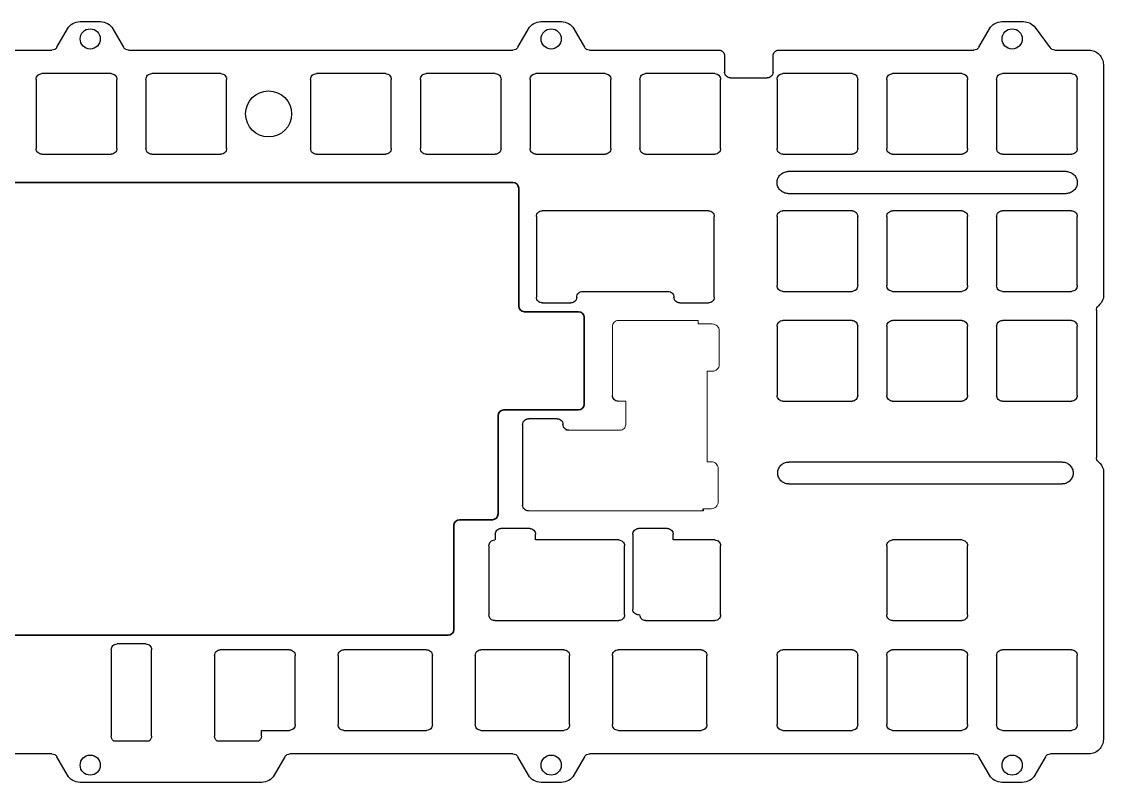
# Model space of a CAD drawing. Header units: millimetres. Extents: x 0 to 643, y 0 to 132.
# Drawn here: x 163.9 to 351.7, y 0 to 132.1 of the extents above; entities that cross this region are included whole.
import ezdxf

# ---------------------------------------------------------------- set-up
doc = ezdxf.new("R2010")
doc.units = ezdxf.units.MM
doc.layers.get('0').update_dxf_attribs({"lineweight": 35})
doc.layers.add('细实线层', color=7, linetype='Continuous', lineweight=18)

msp = doc.modelspace()

# ---------------------------------------------------------------- linework, layer by layer
at = {"color": 7, "linetype": 'Continuous', "lineweight": 25}
for p, q in [((174.06, 132.06), (177.6, 132.06)), ((254.06, 132.06), (257.6, 132.06)), ((334.06, 132.06), (337.82, 132.06)), ((170.05, 127.61), (171.9, 130.81)), ((179.76, 130.81), (181.61, 127.61)), ((250.05, 127.61), (251.9, 130.81)), ((259.76, 130.81), (261.61, 127.61)), ((330.05, 127.61), (331.9, 130.81)), ((339.83, 131.05), (342.44, 127.52)), ((102.48, 127.11), (169.18, 127.11)), ((182.48, 127.11), (249.18, 127.11)), ((262.48, 127.11), (284.94, 127.11)), ((285.94, 126.11), (285.94, 123.29)), ((294.33, 123.29), (294.33, 126.11)), ((295.33, 127.11), (329.18, 127.11)), ((343.25, 127.11), (349.16, 127.11)), ((351.66, 124.61), (351.66, 84.07)), ((166.45, 122.04), (166.45, 110.04)), ((179.45, 123.04), (167.45, 123.04)), ((180.45, 110.04), (180.45, 122.04)), ((185.5, 122.04), (185.5, 110.04)), ((198.5, 123.04), (186.5, 123.04)), ((199.5, 110.04), (199.5, 122.04)), ((214.08, 122.04), (214.08, 110.04)), ((227.08, 123.04), (215.08, 123.04)), ((228.08, 110.04), (228.08, 122.04)), ((233.13, 122.04), (233.13, 110.04)), ((246.13, 123.04), (234.13, 123.04)), ((247.13, 110.04), (247.13, 122.04)), ((252.19, 122.04), (252.19, 110.04)), ((265.19, 123.04), (253.19, 123.04)), ((266.19, 110.04), (266.19, 122.04)), ((271.23, 122.04), (271.23, 110.04)), ((284.23, 123.04), (272.23, 123.04)), ((285.23, 110.04), (285.23, 122.04)), ((286.94, 122.29), (293.33, 122.29)), ((295.04, 122.04), (295.04, 110.04)), ((308.04, 123.04), (296.04, 123.04)), ((309.04, 110.04), (309.04, 122.04)), ((314.09, 122.04), (314.09, 110.04)), ((327.09, 123.04), (315.09, 123.04)), ((328.09, 110.04), (328.09, 122.04)), ((333.14, 122.04), (333.14, 110.04)), ((346.14, 123.04), (334.14, 123.04)), ((347.14, 110.04), (347.14, 122.04)), ((167.45, 109.04), (179.45, 109.04)), ((186.5, 109.04), (198.5, 109.04)), ((215.08, 109.04), (227.08, 109.04)), ((234.13, 109.04), (246.13, 109.04)), ((253.19, 109.04), (265.19, 109.04)), ((272.23, 109.04), (284.23, 109.04)), ((296.04, 109.04), (308.04, 109.04)), ((315.09, 109.04), (327.09, 109.04)), ((334.14, 109.04), (346.14, 109.04)), ((345.24, 106.03), (296.94, 106.03)), ((296.94, 102.23), (345.24, 102.23)), ((253.26, 98.23), (253.26, 84.23)), ((283.14, 99.23), (254.26, 99.23)), ((284.14, 84.23), (284.14, 98.23)), ((295.04, 98.23), (295.04, 86.23)), ((308.04, 99.23), (296.04, 99.23)), ((309.04, 86.23), (309.04, 98.23)), ((314.09, 98.23), (314.09, 86.23)), ((327.09, 99.23), (315.09, 99.23)), ((328.09, 86.23), (328.09, 98.23)), ((333.14, 98.23), (333.14, 86.23)), ((346.14, 99.23), (334.14, 99.23)), ((347.14, 86.23), (347.14, 98.23)), ((261.26, 85.23), (276.14, 85.23)), ((296.04, 85.23), (308.04, 85.23)), ((315.09, 85.23), (327.09, 85.23)), ((334.14, 85.23), (346.14, 85.23)), ((254.26, 83.23), (259.26, 83.23)), ((278.14, 83.23), (283.14, 83.23)), ((350.46, 81.96), (350.46, 56.41)), ((295.04, 79.18), (295.04, 67.18)), ((308.04, 80.18), (296.04, 80.18)), ((309.04, 67.18), (309.04, 79.18)), ((314.09, 79.18), (314.09, 67.18)), ((327.09, 80.18), (315.09, 80.18)), ((328.09, 67.18), (328.09, 79.18)), ((333.14, 79.18), (333.14, 67.18)), ((346.14, 80.18), (334.14, 80.18)), ((347.14, 67.18), (347.14, 79.18)), ((296.04, 66.18), (308.04, 66.18)), ((315.09, 66.18), (327.09, 66.18)), ((334.14, 66.18), (346.14, 66.18)), ((250.88, 62.12), (250.88, 48.12)), ((256.88, 63.12), (251.88, 63.12)), ((344.52, 55.61), (297.05, 55.61)), ((351.66, 54.3), (351.66, 24.01)), ((297.05, 51.81), (344.52, 51.81)), ((252.12, 44.08), (247.12, 44.08)), ((276, 44.08), (271, 44.08)), ((246.12, 43.08), (246.12, 42.08)), ((253.12, 42.08), (253.12, 43.08)), ((267.56, 42.08), (253.12, 42.08)), ((270, 43.08), (270, 30.08)), ((277, 42.08), (277, 43.08)), ((284.23, 42.08), (277, 42.08)), ((327.09, 42.08), (315.09, 42.08)), ((245.03, 41.08), (245.03, 29.08)), ((268.56, 29.08), (268.56, 41.08)), ((285.23, 29.08), (285.23, 41.08)), ((314.09, 41.08), (314.09, 29.08)), ((328.09, 29.08), (328.09, 41.08)), ((246.03, 28.08), (267.56, 28.08)), ((272.23, 28.08), (284.23, 28.08)), ((315.09, 28.08), (327.09, 28.08)), ((179.48, 23.03), (179.48, 8.02)), ((185.48, 24.03), (180.48, 24.03)), ((186.48, 8.02), (186.48, 23.03)), ((210.41, 23.03), (198.41, 23.03)), ((234.22, 23.03), (219.84, 23.03)), ((258.03, 23.03), (243.65, 23.03)), ((281.85, 23.03), (267.47, 23.03)), ((308.04, 23.03), (296.04, 23.03)), ((327.09, 23.03), (315.09, 23.03)), ((346.14, 23.03), (334.14, 23.03)), ((351.66, 24.01), (351.66, 7.45)), ((197.41, 22.03), (197.41, 8.03)), ((211.41, 10.02), (211.41, 22.03)), ((218.84, 22.03), (218.84, 10.02)), ((235.22, 10.02), (235.22, 22.03)), ((242.65, 22.03), (242.65, 10.02)), ((259.03, 10.02), (259.03, 22.03)), ((266.47, 22.03), (266.47, 10.02)), ((282.85, 10.02), (282.85, 22.03)), ((295.04, 22.03), (295.04, 10.02)), ((309.04, 10.02), (309.04, 22.03)), ((314.09, 22.03), (314.09, 10.02)), ((328.09, 10.02), (328.09, 22.03)), ((333.14, 22.03), (333.14, 10.02)), ((347.14, 10.02), (347.14, 22.03)), ((205.53, 8.03), (205.53, 9.02)), ((205.53, 9.02), (210.41, 9.02)), ((219.84, 9.02), (234.22, 9.02)), ((243.65, 9.02), (258.03, 9.02)), ((267.47, 9.02), (281.85, 9.02)), ((296.04, 9.02), (308.04, 9.02)), ((315.09, 9.02), (327.09, 9.02)), ((334.14, 9.02), (346.14, 9.02)), ((179.88, 7.22), (186.08, 7.22)), ((197.81, 7.22), (205.12, 7.22)), ((169.18, 4.95), (102.48, 4.95)), ((171.9, 1.25), (170.05, 4.45)), ((209.61, 4.45), (207.76, 1.25)), ((249.19, 4.95), (210.48, 4.95)), ((251.9, 1.25), (250.05, 4.45)), ((261.61, 4.45), (259.77, 1.25)), ((329.19, 4.95), (262.48, 4.95)), ((331.9, 1.25), (330.05, 4.45)), ((341.61, 4.45), (339.77, 1.25)), ((349.16, 4.95), (342.48, 4.95)), ((205.6, 0), (174.06, 0)), ((257.6, 0), (254.07, 0)), ((337.6, 0), (334.07, 0))]:
    msp.add_line(p, q, dxfattribs=at)
for p, q in [((249.2, 104.13), (22.05, 104.13)), ((250.2, 82.7), (250.2, 103.13)), ((260.56, 81.7), (251.2, 81.7)), ((261.56, 65.65), (261.56, 80.7)), ((260.56, 64.65), (247.62, 64.65)), ((246.62, 63.65), (246.62, 46.6)), ((282.22, 47.5), (282.22, 47.13)), ((245.62, 45.6), (239.94, 45.6)), ((238.94, 44.6), (238.94, 26.55)), ((44.13, 25.55), (237.94, 25.55))]:
    msp.add_line(p, q)
at = {"color": 144, "linetype": 'Continuous', "lineweight": 18}
for p, q in [((246.12, 42.08), (246.03, 42.08)), ((271, 29.08), (271.23, 29.08))]:
    msp.add_line(p, q, dxfattribs=at)
at = {"color": 7, "linetype": 'Continuous', "lineweight": 25}
for centre, radius in [((175.83, 129.06), 1.75), ((255.83, 129.06), 1.75), ((335.83, 129.06), 1.75), ((206.79, 116.04), 4), ((175.83, 3), 1.75), ((255.83, 3), 1.75), ((335.83, 3), 1.75)]:
    msp.add_circle(centre, radius, dxfattribs=at)
for centre, start, end in [((249.2, 103.13), 360, 90), ((251.2, 82.7), 180, 270), ((260.56, 80.7), 0, 90), ((247.62, 63.65), 90, 180), ((260.56, 65.65), 270, 360), ((239.94, 44.6), 90, 180), ((245.62, 46.6), 270, 360), ((237.94, 26.55), 270, 360)]:
    msp.add_arc(centre, 1, start, end)
for points, knots in [([(171.9, 130.81), (172.12, 131.19), (172.44, 131.51), (173.19, 131.95), (173.63, 132.06), (174.06, 132.06)], [0, 0, 0, 0, 1.305135, 1.305135, 2.61027, 2.61027, 2.61027, 2.61027]), ([(177.6, 132.06), (178.04, 132.06), (178.47, 131.95), (179.23, 131.51), (179.55, 131.19), (179.76, 130.81)], [0, 0, 0, 0, 1.305135, 1.305135, 2.61027, 2.61027, 2.61027, 2.61027]), ([(251.9, 130.81), (252.12, 131.19), (252.44, 131.51), (253.19, 131.95), (253.63, 132.06), (254.06, 132.06)], [0, 0, 0, 0, 1.305135, 1.305135, 2.61027, 2.61027, 2.61027, 2.61027]), ([(257.6, 132.06), (258.04, 132.06), (258.47, 131.95), (259.23, 131.51), (259.55, 131.19), (259.76, 130.81)], [0, 0, 0, 0, 1.305135, 1.305135, 2.61027, 2.61027, 2.61027, 2.61027]), ([(331.9, 130.81), (332.12, 131.19), (332.44, 131.51), (333.19, 131.95), (333.63, 132.06), (334.06, 132.06)], [0, 0, 0, 0, 1.305135, 1.305135, 2.61027, 2.61027, 2.61027, 2.61027]), ([(337.82, 132.06), (338.21, 132.06), (338.6, 131.97), (339.29, 131.62), (339.6, 131.36), (339.83, 131.05)], [0, 0, 0, 0, 1.164629, 1.164629, 2.329258, 2.329258, 2.329258, 2.329258]), ([(170.05, 127.61), (169.96, 127.46), (169.84, 127.33), (169.53, 127.16), (169.36, 127.11), (169.18, 127.11)], [0, 0, 0, 0, 0.522054, 0.522054, 1.044108, 1.044108, 1.044108, 1.044108]), ([(182.48, 127.11), (182.3, 127.11), (182.13, 127.16), (181.83, 127.33), (181.7, 127.46), (181.61, 127.61)], [0, 0, 0, 0, 0.522054, 0.522054, 1.044108, 1.044108, 1.044108, 1.044108]), ([(250.05, 127.61), (249.96, 127.46), (249.84, 127.33), (249.53, 127.16), (249.36, 127.11), (249.18, 127.11)], [0, 0, 0, 0, 0.522054, 0.522054, 1.044108, 1.044108, 1.044108, 1.044108]), ([(262.48, 127.11), (262.3, 127.11), (262.13, 127.16), (261.83, 127.33), (261.7, 127.46), (261.61, 127.61)], [0, 0, 0, 0, 0.522054, 0.522054, 1.044108, 1.044108, 1.044108, 1.044108]), ([(284.94, 127.11), (285.2, 127.11), (285.46, 127), (285.83, 126.63), (285.94, 126.37), (285.94, 126.11)], [0, 0, 0, 0, 0.779981, 0.779981, 1.559962, 1.559962, 1.559962, 1.559962]), ([(294.33, 126.11), (294.33, 126.37), (294.44, 126.63), (294.81, 127), (295.07, 127.11), (295.33, 127.11)], [0, 0, 0, 0, 0.779981, 0.779981, 1.559962, 1.559962, 1.559962, 1.559962]), ([(330.05, 127.61), (329.96, 127.46), (329.84, 127.33), (329.53, 127.16), (329.36, 127.11), (329.18, 127.11)], [0, 0, 0, 0, 0.522054, 0.522054, 1.044108, 1.044108, 1.044108, 1.044108]), ([(343.25, 127.11), (343.09, 127.11), (342.93, 127.15), (342.66, 127.29), (342.53, 127.39), (342.44, 127.52)], [0, 0, 0, 0, 0.4658516, 0.4658516, 0.9317032, 0.9317032, 0.9317032, 0.9317032]), ([(349.16, 127.11), (349.49, 127.11), (349.82, 127.05), (350.42, 126.8), (350.7, 126.61), (351.16, 126.15), (351.35, 125.87), (351.6, 125.27), (351.66, 124.94), (351.66, 124.61)], [0, 0, 0, 0, 0.980118, 0.980118, 1.960237, 1.960237, 2.940355, 2.940355, 3.920473, 3.920473, 3.920473, 3.920473]), ([(166.45, 122.04), (166.45, 122.3), (166.56, 122.56), (166.93, 122.93), (167.19, 123.04), (167.45, 123.04)], [0, 0, 0, 0, 0.779981, 0.779981, 1.559962, 1.559962, 1.559962, 1.559962]), ([(179.45, 123.04), (179.71, 123.04), (179.97, 122.93), (180.34, 122.56), (180.45, 122.3), (180.45, 122.04)], [0, 0, 0, 0, 0.779981, 0.779981, 1.559962, 1.559962, 1.559962, 1.559962]), ([(185.5, 122.04), (185.5, 122.3), (185.61, 122.56), (185.98, 122.93), (186.24, 123.04), (186.5, 123.04)], [0, 0, 0, 0, 0.779981, 0.779981, 1.559962, 1.559962, 1.559962, 1.559962]), ([(198.5, 123.04), (198.76, 123.04), (199.02, 122.93), (199.39, 122.56), (199.5, 122.3), (199.5, 122.04)], [0, 0, 0, 0, 0.779981, 0.779981, 1.559962, 1.559962, 1.559962, 1.559962]), ([(214.08, 122.04), (214.08, 122.3), (214.19, 122.56), (214.56, 122.93), (214.82, 123.04), (215.08, 123.04)], [0, 0, 0, 0, 0.779981, 0.779981, 1.559962, 1.559962, 1.559962, 1.559962]), ([(227.08, 123.04), (227.34, 123.04), (227.6, 122.93), (227.97, 122.56), (228.08, 122.3), (228.08, 122.04)], [0, 0, 0, 0, 0.779981, 0.779981, 1.559962, 1.559962, 1.559962, 1.559962]), ([(233.13, 122.04), (233.13, 122.3), (233.24, 122.56), (233.61, 122.93), (233.87, 123.04), (234.13, 123.04)], [0, 0, 0, 0, 0.779981, 0.779981, 1.559962, 1.559962, 1.559962, 1.559962]), ([(246.13, 123.04), (246.39, 123.04), (246.65, 122.93), (247.02, 122.56), (247.13, 122.3), (247.13, 122.04)], [0, 0, 0, 0, 0.779981, 0.779981, 1.559962, 1.559962, 1.559962, 1.559962]), ([(252.19, 122.04), (252.19, 122.3), (252.3, 122.56), (252.67, 122.93), (252.93, 123.04), (253.19, 123.04)], [0, 0, 0, 0, 0.779981, 0.779981, 1.559962, 1.559962, 1.559962, 1.559962]), ([(265.19, 123.04), (265.45, 123.04), (265.71, 122.93), (266.08, 122.56), (266.19, 122.3), (266.19, 122.04)], [0, 0, 0, 0, 0.779981, 0.779981, 1.559962, 1.559962, 1.559962, 1.559962]), ([(271.23, 122.04), (271.23, 122.3), (271.34, 122.56), (271.71, 122.93), (271.97, 123.04), (272.23, 123.04)], [0, 0, 0, 0, 0.779981, 0.779981, 1.559962, 1.559962, 1.559962, 1.559962]), ([(284.23, 123.04), (284.49, 123.04), (284.75, 122.93), (285.12, 122.56), (285.23, 122.3), (285.23, 122.04)], [0, 0, 0, 0, 0.779981, 0.779981, 1.559962, 1.559962, 1.559962, 1.559962]), ([(286.94, 122.29), (286.68, 122.29), (286.42, 122.4), (286.05, 122.77), (285.94, 123.03), (285.94, 123.29)], [0, 0, 0, 0, 0.779981, 0.779981, 1.559962, 1.559962, 1.559962, 1.559962]), ([(294.33, 123.29), (294.33, 123.03), (294.22, 122.77), (293.85, 122.4), (293.59, 122.29), (293.33, 122.29)], [0, 0, 0, 0, 0.779981, 0.779981, 1.559962, 1.559962, 1.559962, 1.559962]), ([(295.04, 122.04), (295.04, 122.3), (295.15, 122.56), (295.52, 122.93), (295.78, 123.04), (296.04, 123.04)], [0, 0, 0, 0, 0.779981, 0.779981, 1.559962, 1.559962, 1.559962, 1.559962]), ([(308.04, 123.04), (308.3, 123.04), (308.56, 122.93), (308.93, 122.56), (309.04, 122.3), (309.04, 122.04)], [0, 0, 0, 0, 0.779981, 0.779981, 1.559962, 1.559962, 1.559962, 1.559962]), ([(314.09, 122.04), (314.09, 122.3), (314.2, 122.56), (314.57, 122.93), (314.83, 123.04), (315.09, 123.04)], [0, 0, 0, 0, 0.779981, 0.779981, 1.559962, 1.559962, 1.559962, 1.559962]), ([(327.09, 123.04), (327.35, 123.04), (327.61, 122.93), (327.98, 122.56), (328.09, 122.3), (328.09, 122.04)], [0, 0, 0, 0, 0.779981, 0.779981, 1.559962, 1.559962, 1.559962, 1.559962]), ([(333.14, 122.04), (333.14, 122.3), (333.25, 122.56), (333.62, 122.93), (333.88, 123.04), (334.14, 123.04)], [0, 0, 0, 0, 0.779981, 0.779981, 1.559962, 1.559962, 1.559962, 1.559962]), ([(346.14, 123.04), (346.4, 123.04), (346.66, 122.93), (347.03, 122.56), (347.14, 122.3), (347.14, 122.04)], [0, 0, 0, 0, 0.779981, 0.779981, 1.559962, 1.559962, 1.559962, 1.559962]), ([(167.45, 109.04), (167.19, 109.04), (166.93, 109.15), (166.56, 109.52), (166.45, 109.78), (166.45, 110.04)], [0, 0, 0, 0, 0.779981, 0.779981, 1.559962, 1.559962, 1.559962, 1.559962]), ([(180.45, 110.04), (180.45, 109.78), (180.34, 109.52), (179.97, 109.15), (179.71, 109.04), (179.45, 109.04)], [0, 0, 0, 0, 0.779981, 0.779981, 1.559962, 1.559962, 1.559962, 1.559962]), ([(186.5, 109.04), (186.24, 109.04), (185.98, 109.15), (185.61, 109.52), (185.5, 109.78), (185.5, 110.04)], [0, 0, 0, 0, 0.779981, 0.779981, 1.559962, 1.559962, 1.559962, 1.559962]), ([(199.5, 110.04), (199.5, 109.78), (199.39, 109.52), (199.02, 109.15), (198.76, 109.04), (198.5, 109.04)], [0, 0, 0, 0, 0.779981, 0.779981, 1.559962, 1.559962, 1.559962, 1.559962]), ([(215.08, 109.04), (214.82, 109.04), (214.56, 109.15), (214.19, 109.52), (214.08, 109.78), (214.08, 110.04)], [0, 0, 0, 0, 0.779981, 0.779981, 1.559962, 1.559962, 1.559962, 1.559962]), ([(228.08, 110.04), (228.08, 109.78), (227.97, 109.52), (227.6, 109.15), (227.34, 109.04), (227.08, 109.04)], [0, 0, 0, 0, 0.779981, 0.779981, 1.559962, 1.559962, 1.559962, 1.559962]), ([(234.13, 109.04), (233.87, 109.04), (233.61, 109.15), (233.24, 109.52), (233.13, 109.78), (233.13, 110.04)], [0, 0, 0, 0, 0.779981, 0.779981, 1.559962, 1.559962, 1.559962, 1.559962]), ([(247.13, 110.04), (247.13, 109.78), (247.02, 109.52), (246.65, 109.15), (246.39, 109.04), (246.13, 109.04)], [0, 0, 0, 0, 0.779981, 0.779981, 1.559962, 1.559962, 1.559962, 1.559962]), ([(253.19, 109.04), (252.93, 109.04), (252.67, 109.15), (252.3, 109.52), (252.19, 109.78), (252.19, 110.04)], [0, 0, 0, 0, 0.779981, 0.779981, 1.559962, 1.559962, 1.559962, 1.559962]), ([(266.19, 110.04), (266.19, 109.78), (266.08, 109.52), (265.71, 109.15), (265.45, 109.04), (265.19, 109.04)], [0, 0, 0, 0, 0.779981, 0.779981, 1.559962, 1.559962, 1.559962, 1.559962]), ([(272.23, 109.04), (271.97, 109.04), (271.71, 109.15), (271.34, 109.52), (271.23, 109.78), (271.23, 110.04)], [0, 0, 0, 0, 0.779981, 0.779981, 1.559962, 1.559962, 1.559962, 1.559962]), ([(285.23, 110.04), (285.23, 109.78), (285.12, 109.52), (284.75, 109.15), (284.49, 109.04), (284.23, 109.04)], [0, 0, 0, 0, 0.779981, 0.779981, 1.559962, 1.559962, 1.559962, 1.559962]), ([(296.04, 109.04), (295.78, 109.04), (295.52, 109.15), (295.15, 109.52), (295.04, 109.78), (295.04, 110.04)], [0, 0, 0, 0, 0.779981, 0.779981, 1.559962, 1.559962, 1.559962, 1.559962]), ([(309.04, 110.04), (309.04, 109.78), (308.93, 109.52), (308.56, 109.15), (308.3, 109.04), (308.04, 109.04)], [0, 0, 0, 0, 0.779981, 0.779981, 1.559962, 1.559962, 1.559962, 1.559962]), ([(315.09, 109.04), (314.83, 109.04), (314.57, 109.15), (314.2, 109.52), (314.09, 109.78), (314.09, 110.04)], [0, 0, 0, 0, 0.779981, 0.779981, 1.559962, 1.559962, 1.559962, 1.559962]), ([(328.09, 110.04), (328.09, 109.78), (327.98, 109.52), (327.61, 109.15), (327.35, 109.04), (327.09, 109.04)], [0, 0, 0, 0, 0.779981, 0.779981, 1.559962, 1.559962, 1.559962, 1.559962]), ([(334.14, 109.04), (333.88, 109.04), (333.62, 109.15), (333.25, 109.52), (333.14, 109.78), (333.14, 110.04)], [0, 0, 0, 0, 0.779981, 0.779981, 1.559962, 1.559962, 1.559962, 1.559962]), ([(347.14, 110.04), (347.14, 109.78), (347.03, 109.52), (346.66, 109.15), (346.4, 109.04), (346.14, 109.04)], [0, 0, 0, 0, 0.779981, 0.779981, 1.559962, 1.559962, 1.559962, 1.559962]), ([(296.94, 102.23), (296.69, 102.23), (296.44, 102.28), (295.98, 102.47), (295.77, 102.61), (295.42, 102.96), (295.28, 103.17), (295.09, 103.63), (295.04, 103.88), (295.04, 104.38), (295.09, 104.63), (295.28, 105.09), (295.42, 105.3), (295.77, 105.65), (295.98, 105.79), (296.44, 105.98), (296.69, 106.03), (296.94, 106.03)], [0, 0, 0, 0, 0.744907, 0.744907, 1.489815, 1.489815, 2.234722, 2.234722, 2.979629, 2.979629, 3.724536, 3.724536, 4.469444, 4.469444, 5.214351, 5.214351, 5.959258, 5.959258, 5.959258, 5.959258]), ([(345.24, 106.03), (345.49, 106.03), (345.74, 105.98), (346.2, 105.79), (346.41, 105.65), (346.76, 105.3), (346.9, 105.09), (347.09, 104.63), (347.14, 104.38), (347.14, 103.88), (347.09, 103.63), (346.9, 103.17), (346.76, 102.96), (346.41, 102.61), (346.2, 102.47), (345.74, 102.28), (345.49, 102.23), (345.24, 102.23)], [0, 0, 0, 0, 0.744907, 0.744907, 1.489815, 1.489815, 2.234722, 2.234722, 2.979629, 2.979629, 3.724536, 3.724536, 4.469444, 4.469444, 5.214351, 5.214351, 5.959258, 5.959258, 5.959258, 5.959258]), ([(253.26, 98.23), (253.26, 98.49), (253.37, 98.75), (253.74, 99.12), (254, 99.23), (254.26, 99.23)], [0, 0, 0, 0, 0.779981, 0.779981, 1.559962, 1.559962, 1.559962, 1.559962]), ([(283.14, 99.23), (283.4, 99.23), (283.66, 99.12), (284.03, 98.75), (284.14, 98.49), (284.14, 98.23)], [0, 0, 0, 0, 0.779981, 0.779981, 1.559962, 1.559962, 1.559962, 1.559962]), ([(295.04, 98.23), (295.04, 98.49), (295.15, 98.75), (295.52, 99.12), (295.78, 99.23), (296.04, 99.23)], [0, 0, 0, 0, 0.779981, 0.779981, 1.559962, 1.559962, 1.559962, 1.559962]), ([(308.04, 99.23), (308.3, 99.23), (308.56, 99.12), (308.93, 98.75), (309.04, 98.49), (309.04, 98.23)], [0, 0, 0, 0, 0.779981, 0.779981, 1.559962, 1.559962, 1.559962, 1.559962]), ([(314.09, 98.23), (314.09, 98.49), (314.2, 98.75), (314.57, 99.12), (314.83, 99.23), (315.09, 99.23)], [0, 0, 0, 0, 0.779981, 0.779981, 1.559962, 1.559962, 1.559962, 1.559962]), ([(327.09, 99.23), (327.35, 99.23), (327.61, 99.12), (327.98, 98.75), (328.09, 98.49), (328.09, 98.23)], [0, 0, 0, 0, 0.779981, 0.779981, 1.559962, 1.559962, 1.559962, 1.559962]), ([(333.14, 98.23), (333.14, 98.49), (333.25, 98.75), (333.62, 99.12), (333.88, 99.23), (334.14, 99.23)], [0, 0, 0, 0, 0.779981, 0.779981, 1.559962, 1.559962, 1.559962, 1.559962]), ([(346.14, 99.23), (346.4, 99.23), (346.66, 99.12), (347.03, 98.75), (347.14, 98.49), (347.14, 98.23)], [0, 0, 0, 0, 0.779981, 0.779981, 1.559962, 1.559962, 1.559962, 1.559962]), ([(260.26, 84.23), (260.26, 84.49), (260.37, 84.75), (260.74, 85.12), (261, 85.23), (261.26, 85.23)], [0, 0, 0, 0, 0.779981, 0.779981, 1.559962, 1.559962, 1.559962, 1.559962]), ([(276.14, 85.23), (276.4, 85.23), (276.66, 85.12), (277.03, 84.75), (277.14, 84.49), (277.14, 84.23)], [0, 0, 0, 0, 0.779981, 0.779981, 1.559962, 1.559962, 1.559962, 1.559962]), ([(296.04, 85.23), (295.78, 85.23), (295.52, 85.33), (295.15, 85.7), (295.04, 85.96), (295.04, 86.23)], [0, 0, 0, 0, 0.779981, 0.779981, 1.559962, 1.559962, 1.559962, 1.559962]), ([(309.04, 86.23), (309.04, 85.96), (308.93, 85.7), (308.56, 85.33), (308.3, 85.23), (308.04, 85.23)], [0, 0, 0, 0, 0.779981, 0.779981, 1.559962, 1.559962, 1.559962, 1.559962]), ([(315.09, 85.23), (314.83, 85.23), (314.57, 85.33), (314.2, 85.7), (314.09, 85.96), (314.09, 86.23)], [0, 0, 0, 0, 0.779981, 0.779981, 1.559962, 1.559962, 1.559962, 1.559962]), ([(328.09, 86.23), (328.09, 85.96), (327.98, 85.7), (327.61, 85.33), (327.35, 85.23), (327.09, 85.23)], [0, 0, 0, 0, 0.779981, 0.779981, 1.559962, 1.559962, 1.559962, 1.559962]), ([(334.14, 85.23), (333.88, 85.23), (333.62, 85.33), (333.25, 85.7), (333.14, 85.96), (333.14, 86.23)], [0, 0, 0, 0, 0.779981, 0.779981, 1.559962, 1.559962, 1.559962, 1.559962]), ([(347.14, 86.23), (347.14, 85.96), (347.03, 85.7), (346.66, 85.33), (346.4, 85.23), (346.14, 85.23)], [0, 0, 0, 0, 0.779981, 0.779981, 1.559962, 1.559962, 1.559962, 1.559962]), ([(254.26, 83.23), (254, 83.23), (253.74, 83.33), (253.37, 83.7), (253.26, 83.96), (253.26, 84.23)], [0, 0, 0, 0, 0.779981, 0.779981, 1.559962, 1.559962, 1.559962, 1.559962]), ([(260.26, 84.23), (260.26, 83.96), (260.16, 83.7), (259.79, 83.33), (259.53, 83.23), (259.26, 83.23)], [0, 0, 0, 0, 0.779981, 0.779981, 1.559962, 1.559962, 1.559962, 1.559962]), ([(278.14, 83.23), (277.88, 83.23), (277.62, 83.33), (277.25, 83.7), (277.14, 83.96), (277.14, 84.23)], [0, 0, 0, 0, 0.779981, 0.779981, 1.559962, 1.559962, 1.559962, 1.559962]), ([(284.14, 84.23), (284.14, 83.96), (284.03, 83.7), (283.66, 83.33), (283.4, 83.23), (283.14, 83.23)], [0, 0, 0, 0, 0.779981, 0.779981, 1.559962, 1.559962, 1.559962, 1.559962]), ([(350.46, 81.96), (350.46, 82.1), (350.49, 82.24), (350.61, 82.49), (350.69, 82.61), (350.8, 82.7)], [0, 0, 0, 0, 0.4183512, 0.4183512, 0.8367025, 0.8367025, 0.8367025, 0.8367025]), ([(295.04, 79.18), (295.04, 79.44), (295.15, 79.7), (295.52, 80.07), (295.78, 80.18), (296.04, 80.18)], [0, 0, 0, 0, 0.779981, 0.779981, 1.559962, 1.559962, 1.559962, 1.559962]), ([(308.04, 80.18), (308.3, 80.18), (308.56, 80.07), (308.93, 79.7), (309.04, 79.44), (309.04, 79.18)], [0, 0, 0, 0, 0.779981, 0.779981, 1.559962, 1.559962, 1.559962, 1.559962]), ([(314.09, 79.18), (314.09, 79.44), (314.2, 79.7), (314.57, 80.07), (314.83, 80.18), (315.09, 80.18)], [0, 0, 0, 0, 0.779981, 0.779981, 1.559962, 1.559962, 1.559962, 1.559962]), ([(327.09, 80.18), (327.35, 80.18), (327.61, 80.07), (327.98, 79.7), (328.09, 79.44), (328.09, 79.18)], [0, 0, 0, 0, 0.779981, 0.779981, 1.559962, 1.559962, 1.559962, 1.559962]), ([(333.14, 79.18), (333.14, 79.44), (333.25, 79.7), (333.62, 80.07), (333.88, 80.18), (334.14, 80.18)], [0, 0, 0, 0, 0.779981, 0.779981, 1.559962, 1.559962, 1.559962, 1.559962]), ([(346.14, 80.18), (346.4, 80.18), (346.66, 80.07), (347.03, 79.7), (347.14, 79.44), (347.14, 79.18)], [0, 0, 0, 0, 0.779981, 0.779981, 1.559962, 1.559962, 1.559962, 1.559962]), ([(267.47, 66.18), (267.2, 66.18), (266.94, 66.28), (266.57, 66.65), (266.47, 66.91), (266.47, 67.18)], [0, 0, 0, 0, 0.779981, 0.779981, 1.559962, 1.559962, 1.559962, 1.559962]), ([(296.04, 66.18), (295.78, 66.18), (295.52, 66.28), (295.15, 66.65), (295.04, 66.91), (295.04, 67.18)], [0, 0, 0, 0, 0.779981, 0.779981, 1.559962, 1.559962, 1.559962, 1.559962]), ([(309.04, 67.18), (309.04, 66.91), (308.93, 66.65), (308.56, 66.28), (308.3, 66.18), (308.04, 66.18)], [0, 0, 0, 0, 0.779981, 0.779981, 1.559962, 1.559962, 1.559962, 1.559962]), ([(315.09, 66.18), (314.83, 66.18), (314.57, 66.28), (314.2, 66.65), (314.09, 66.91), (314.09, 67.18)], [0, 0, 0, 0, 0.779981, 0.779981, 1.559962, 1.559962, 1.559962, 1.559962]), ([(328.09, 67.18), (328.09, 66.91), (327.98, 66.65), (327.61, 66.28), (327.35, 66.18), (327.09, 66.18)], [0, 0, 0, 0, 0.779981, 0.779981, 1.559962, 1.559962, 1.559962, 1.559962]), ([(334.14, 66.18), (333.88, 66.18), (333.62, 66.28), (333.25, 66.65), (333.14, 66.91), (333.14, 67.18)], [0, 0, 0, 0, 0.779981, 0.779981, 1.559962, 1.559962, 1.559962, 1.559962]), ([(347.14, 67.18), (347.14, 66.91), (347.03, 66.65), (346.66, 66.28), (346.4, 66.18), (346.14, 66.18)], [0, 0, 0, 0, 0.779981, 0.779981, 1.559962, 1.559962, 1.559962, 1.559962]), ([(250.88, 62.12), (250.88, 62.39), (250.99, 62.65), (251.36, 63.02), (251.62, 63.12), (251.88, 63.12)], [0, 0, 0, 0, 0.779981, 0.779981, 1.559962, 1.559962, 1.559962, 1.559962]), ([(256.88, 63.12), (257.15, 63.12), (257.41, 63.02), (257.78, 62.65), (257.88, 62.39), (257.88, 62.12)], [0, 0, 0, 0, 0.779981, 0.779981, 1.559962, 1.559962, 1.559962, 1.559962]), ([(258.88, 61.12), (258.62, 61.12), (258.36, 61.23), (257.99, 61.6), (257.88, 61.86), (257.88, 62.12)], [0, 0, 0, 0, 0.779981, 0.779981, 1.559962, 1.559962, 1.559962, 1.559962]), ([(350.8, 55.67), (350.69, 55.76), (350.61, 55.88), (350.49, 56.13), (350.46, 56.27), (350.46, 56.41)], [0, 0, 0, 0, 0.4183512, 0.4183512, 0.8367025, 0.8367025, 0.8367025, 0.8367025]), ([(297.05, 51.81), (296.8, 51.81), (296.55, 51.86), (296.09, 52.05), (295.88, 52.19), (295.53, 52.54), (295.39, 52.75), (295.2, 53.21), (295.15, 53.46), (295.15, 53.96), (295.2, 54.2), (295.39, 54.66), (295.53, 54.87), (295.88, 55.23), (296.09, 55.37), (296.55, 55.56), (296.8, 55.61), (297.05, 55.61)], [0, 0, 0, 0, 0.744907, 0.744907, 1.489815, 1.489815, 2.234722, 2.234722, 2.979629, 2.979629, 3.724536, 3.724536, 4.469444, 4.469444, 5.214351, 5.214351, 5.959258, 5.959258, 5.959258, 5.959258]), ([(344.52, 55.61), (344.77, 55.61), (345.02, 55.56), (345.48, 55.37), (345.69, 55.23), (346.04, 54.87), (346.18, 54.66), (346.37, 54.2), (346.42, 53.96), (346.42, 53.46), (346.37, 53.21), (346.18, 52.75), (346.04, 52.54), (345.69, 52.19), (345.48, 52.05), (345.02, 51.86), (344.77, 51.81), (344.52, 51.81)], [0, 0, 0, 0, 0.744907, 0.744907, 1.489815, 1.489815, 2.234722, 2.234722, 2.979629, 2.979629, 3.724536, 3.724536, 4.469444, 4.469444, 5.214351, 5.214351, 5.959258, 5.959258, 5.959258, 5.959258]), ([(251.88, 47.12), (251.62, 47.12), (251.36, 47.23), (250.99, 47.6), (250.88, 47.86), (250.88, 48.12)], [0, 0, 0, 0, 0.779981, 0.779981, 1.559962, 1.559962, 1.559962, 1.559962]), ([(246.12, 43.08), (246.12, 43.34), (246.23, 43.6), (246.6, 43.97), (246.86, 44.08), (247.12, 44.08)], [0, 0, 0, 0, 0.779981, 0.779981, 1.559962, 1.559962, 1.559962, 1.559962]), ([(252.12, 44.08), (252.38, 44.08), (252.64, 43.97), (253.01, 43.6), (253.12, 43.34), (253.12, 43.08)], [0, 0, 0, 0, 0.779981, 0.779981, 1.559962, 1.559962, 1.559962, 1.559962]), ([(270, 43.08), (270, 43.34), (270.1, 43.6), (270.47, 43.97), (270.74, 44.08), (271, 44.08)], [0, 0, 0, 0, 0.779981, 0.779981, 1.559962, 1.559962, 1.559962, 1.559962]), ([(276, 44.08), (276.26, 44.08), (276.52, 43.97), (276.89, 43.6), (277, 43.34), (277, 43.08)], [0, 0, 0, 0, 0.779981, 0.779981, 1.559962, 1.559962, 1.559962, 1.559962]), ([(245.03, 41.08), (245.03, 41.34), (245.14, 41.6), (245.51, 41.97), (245.77, 42.08), (246.03, 42.08)], [0, 0, 0, 0, 0.779981, 0.779981, 1.559962, 1.559962, 1.559962, 1.559962]), ([(267.56, 42.08), (267.82, 42.08), (268.08, 41.97), (268.45, 41.6), (268.56, 41.34), (268.56, 41.08)], [0, 0, 0, 0, 0.779981, 0.779981, 1.559962, 1.559962, 1.559962, 1.559962]), ([(284.23, 42.08), (284.5, 42.07), (284.75, 41.97), (285.12, 41.6), (285.23, 41.34), (285.23, 41.08)], [0, 0, 0, 0, 0.778887, 0.778887, 1.557773, 1.557773, 1.557773, 1.557773]), ([(314.09, 41.08), (314.09, 41.34), (314.2, 41.6), (314.57, 41.97), (314.83, 42.08), (315.09, 42.08)], [0, 0, 0, 0, 0.779981, 0.779981, 1.559962, 1.559962, 1.559962, 1.559962]), ([(327.09, 42.08), (327.35, 42.08), (327.61, 41.97), (327.98, 41.6), (328.09, 41.34), (328.09, 41.08)], [0, 0, 0, 0, 0.779981, 0.779981, 1.559962, 1.559962, 1.559962, 1.559962]), ([(271, 29.08), (270.74, 29.08), (270.47, 29.18), (270.1, 29.55), (270, 29.81), (270, 30.08)], [0, 0, 0, 0, 0.779981, 0.779981, 1.559962, 1.559962, 1.559962, 1.559962]), ([(246.03, 28.08), (245.77, 28.08), (245.51, 28.18), (245.14, 28.55), (245.03, 28.81), (245.03, 29.08)], [0, 0, 0, 0, 0.779981, 0.779981, 1.559962, 1.559962, 1.559962, 1.559962]), ([(268.56, 29.08), (268.56, 28.81), (268.45, 28.55), (268.08, 28.18), (267.82, 28.08), (267.56, 28.08)], [0, 0, 0, 0, 0.779981, 0.779981, 1.559962, 1.559962, 1.559962, 1.559962]), ([(272.23, 28.08), (271.97, 28.08), (271.71, 28.18), (271.34, 28.55), (271.23, 28.81), (271.23, 29.08)], [0, 0, 0, 0, 0.779981, 0.779981, 1.559962, 1.559962, 1.559962, 1.559962]), ([(285.23, 29.08), (285.23, 28.81), (285.12, 28.55), (284.75, 28.18), (284.49, 28.08), (284.23, 28.08)], [0, 0, 0, 0, 0.779981, 0.779981, 1.559962, 1.559962, 1.559962, 1.559962]), ([(315.09, 28.08), (314.83, 28.08), (314.57, 28.18), (314.2, 28.55), (314.09, 28.81), (314.09, 29.08)], [0, 0, 0, 0, 0.779981, 0.779981, 1.559962, 1.559962, 1.559962, 1.559962]), ([(328.09, 29.08), (328.09, 28.81), (327.98, 28.55), (327.61, 28.18), (327.35, 28.08), (327.09, 28.08)], [0, 0, 0, 0, 0.779981, 0.779981, 1.559962, 1.559962, 1.559962, 1.559962]), ([(179.48, 23.03), (179.48, 23.29), (179.59, 23.55), (179.96, 23.92), (180.22, 24.03), (180.48, 24.03)], [0, 0, 0, 0, 0.779981, 0.779981, 1.559962, 1.559962, 1.559962, 1.559962]), ([(185.48, 24.03), (185.74, 24.03), (186, 23.92), (186.37, 23.55), (186.48, 23.29), (186.48, 23.03)], [0, 0, 0, 0, 0.779981, 0.779981, 1.559962, 1.559962, 1.559962, 1.559962]), ([(197.41, 22.03), (197.41, 22.29), (197.52, 22.55), (197.89, 22.92), (198.15, 23.03), (198.41, 23.03)], [0, 0, 0, 0, 0.779981, 0.779981, 1.559962, 1.559962, 1.559962, 1.559962]), ([(210.41, 23.03), (210.67, 23.03), (210.93, 22.92), (211.3, 22.55), (211.41, 22.29), (211.41, 22.03)], [0, 0, 0, 0, 0.779981, 0.779981, 1.559962, 1.559962, 1.559962, 1.559962]), ([(218.84, 22.03), (218.84, 22.29), (218.95, 22.55), (219.32, 22.92), (219.58, 23.03), (219.84, 23.03)], [0, 0, 0, 0, 0.779981, 0.779981, 1.559962, 1.559962, 1.559962, 1.559962]), ([(234.22, 23.03), (234.48, 23.03), (234.74, 22.92), (235.11, 22.55), (235.22, 22.29), (235.22, 22.03)], [0, 0, 0, 0, 0.779981, 0.779981, 1.559962, 1.559962, 1.559962, 1.559962]), ([(242.65, 22.03), (242.65, 22.29), (242.76, 22.55), (243.13, 22.92), (243.39, 23.03), (243.65, 23.03)], [0, 0, 0, 0, 0.779981, 0.779981, 1.559962, 1.559962, 1.559962, 1.559962]), ([(258.03, 23.03), (258.3, 23.03), (258.56, 22.92), (258.93, 22.55), (259.03, 22.29), (259.03, 22.03)], [0, 0, 0, 0, 0.779981, 0.779981, 1.559962, 1.559962, 1.559962, 1.559962]), ([(266.47, 22.03), (266.47, 22.29), (266.57, 22.55), (266.94, 22.92), (267.2, 23.03), (267.47, 23.03)], [0, 0, 0, 0, 0.779981, 0.779981, 1.559962, 1.559962, 1.559962, 1.559962]), ([(281.85, 23.03), (282.11, 23.03), (282.37, 22.92), (282.74, 22.55), (282.85, 22.29), (282.85, 22.03)], [0, 0, 0, 0, 0.779981, 0.779981, 1.559962, 1.559962, 1.559962, 1.559962]), ([(295.04, 22.03), (295.04, 22.29), (295.15, 22.55), (295.52, 22.92), (295.78, 23.03), (296.04, 23.03)], [0, 0, 0, 0, 0.779981, 0.779981, 1.559962, 1.559962, 1.559962, 1.559962]), ([(308.04, 23.03), (308.3, 23.03), (308.56, 22.92), (308.93, 22.55), (309.04, 22.29), (309.04, 22.03)], [0, 0, 0, 0, 0.779981, 0.779981, 1.559962, 1.559962, 1.559962, 1.559962]), ([(314.09, 22.03), (314.09, 22.29), (314.2, 22.55), (314.57, 22.92), (314.83, 23.03), (315.09, 23.03)], [0, 0, 0, 0, 0.779981, 0.779981, 1.559962, 1.559962, 1.559962, 1.559962]), ([(327.09, 23.03), (327.35, 23.03), (327.61, 22.92), (327.98, 22.55), (328.09, 22.29), (328.09, 22.03)], [0, 0, 0, 0, 0.779981, 0.779981, 1.559962, 1.559962, 1.559962, 1.559962]), ([(333.14, 22.03), (333.14, 22.29), (333.25, 22.55), (333.62, 22.92), (333.88, 23.03), (334.14, 23.03)], [0, 0, 0, 0, 0.779981, 0.779981, 1.559962, 1.559962, 1.559962, 1.559962]), ([(346.14, 23.03), (346.4, 23.03), (346.66, 22.92), (347.03, 22.55), (347.14, 22.29), (347.14, 22.03)], [0, 0, 0, 0, 0.779981, 0.779981, 1.559962, 1.559962, 1.559962, 1.559962]), ([(211.41, 10.02), (211.41, 9.76), (211.3, 9.5), (210.93, 9.13), (210.67, 9.02), (210.41, 9.02)], [0, 0, 0, 0, 0.779981, 0.779981, 1.559962, 1.559962, 1.559962, 1.559962]), ([(219.84, 9.02), (219.58, 9.02), (219.32, 9.13), (218.95, 9.5), (218.84, 9.76), (218.84, 10.02)], [0, 0, 0, 0, 0.779981, 0.779981, 1.559962, 1.559962, 1.559962, 1.559962]), ([(235.22, 10.02), (235.22, 9.76), (235.11, 9.5), (234.74, 9.13), (234.48, 9.02), (234.22, 9.02)], [0, 0, 0, 0, 0.779981, 0.779981, 1.559962, 1.559962, 1.559962, 1.559962]), ([(243.65, 9.02), (243.39, 9.02), (243.13, 9.13), (242.76, 9.5), (242.65, 9.76), (242.65, 10.02)], [0, 0, 0, 0, 0.779981, 0.779981, 1.559962, 1.559962, 1.559962, 1.559962]), ([(259.03, 10.02), (259.03, 9.76), (258.93, 9.5), (258.56, 9.13), (258.3, 9.02), (258.03, 9.02)], [0, 0, 0, 0, 0.779981, 0.779981, 1.559962, 1.559962, 1.559962, 1.559962]), ([(267.47, 9.02), (267.2, 9.02), (266.94, 9.13), (266.57, 9.5), (266.47, 9.76), (266.47, 10.02)], [0, 0, 0, 0, 0.779981, 0.779981, 1.559962, 1.559962, 1.559962, 1.559962]), ([(282.85, 10.02), (282.85, 9.76), (282.74, 9.5), (282.37, 9.13), (282.11, 9.02), (281.85, 9.02)], [0, 0, 0, 0, 0.779981, 0.779981, 1.559962, 1.559962, 1.559962, 1.559962]), ([(296.04, 9.02), (295.78, 9.02), (295.52, 9.13), (295.15, 9.5), (295.04, 9.76), (295.04, 10.02)], [0, 0, 0, 0, 0.779981, 0.779981, 1.559962, 1.559962, 1.559962, 1.559962]), ([(309.04, 10.02), (309.04, 9.76), (308.93, 9.5), (308.56, 9.13), (308.3, 9.02), (308.04, 9.02)], [0, 0, 0, 0, 0.779981, 0.779981, 1.559962, 1.559962, 1.559962, 1.559962]), ([(315.09, 9.02), (314.83, 9.02), (314.57, 9.13), (314.2, 9.5), (314.09, 9.76), (314.09, 10.02)], [0, 0, 0, 0, 0.779981, 0.779981, 1.559962, 1.559962, 1.559962, 1.559962]), ([(328.09, 10.02), (328.09, 9.76), (327.98, 9.5), (327.61, 9.13), (327.35, 9.02), (327.09, 9.02)], [0, 0, 0, 0, 0.779981, 0.779981, 1.559962, 1.559962, 1.559962, 1.559962]), ([(334.14, 9.02), (333.88, 9.02), (333.62, 9.13), (333.25, 9.5), (333.14, 9.76), (333.14, 10.02)], [0, 0, 0, 0, 0.779981, 0.779981, 1.559962, 1.559962, 1.559962, 1.559962]), ([(347.14, 10.02), (347.14, 9.76), (347.03, 9.5), (346.66, 9.13), (346.4, 9.02), (346.14, 9.02)], [0, 0, 0, 0, 0.779981, 0.779981, 1.559962, 1.559962, 1.559962, 1.559962]), ([(179.88, 7.22), (179.75, 7.31), (179.65, 7.44), (179.51, 7.71), (179.48, 7.87), (179.48, 8.02)], [0, 0, 0, 0, 0.4625824, 0.4625824, 0.9251648, 0.9251648, 0.9251648, 0.9251648]), ([(186.48, 8.02), (186.48, 7.87), (186.44, 7.71), (186.3, 7.44), (186.2, 7.31), (186.08, 7.22)], [0, 0, 0, 0, 0.4625824, 0.4625824, 0.9251648, 0.9251648, 0.9251648, 0.9251648]), ([(197.81, 7.22), (197.69, 7.31), (197.59, 7.44), (197.45, 7.71), (197.41, 7.87), (197.41, 8.03)], [0, 0, 0, 0, 0.4656658, 0.4656658, 0.9313316, 0.9313316, 0.9313316, 0.9313316]), ([(205.53, 8.03), (205.53, 7.87), (205.49, 7.71), (205.35, 7.44), (205.25, 7.31), (205.12, 7.22)], [0, 0, 0, 0, 0.4656658, 0.4656658, 0.9313316, 0.9313316, 0.9313316, 0.9313316]), ([(351.66, 7.45), (351.66, 7.12), (351.6, 6.8), (351.35, 6.19), (351.16, 5.91), (350.7, 5.45), (350.42, 5.27), (349.82, 5.02), (349.49, 4.95), (349.16, 4.95)], [0, 0, 0, 0, 0.980141, 0.980141, 1.960282, 1.960282, 2.940424, 2.940424, 3.920565, 3.920565, 3.920565, 3.920565]), ([(169.18, 4.95), (169.36, 4.95), (169.53, 4.9), (169.84, 4.73), (169.96, 4.6), (170.05, 4.45)], [0, 0, 0, 0, 0.522054, 0.522054, 1.044108, 1.044108, 1.044108, 1.044108]), ([(209.61, 4.45), (209.7, 4.6), (209.83, 4.73), (210.13, 4.9), (210.3, 4.95), (210.48, 4.95)], [0, 0, 0, 0, 0.522054, 0.522054, 1.044108, 1.044108, 1.044108, 1.044108]), ([(249.19, 4.95), (249.36, 4.95), (249.54, 4.9), (249.84, 4.73), (249.97, 4.6), (250.05, 4.45)], [0, 0, 0, 0, 0.522054, 0.522054, 1.044108, 1.044108, 1.044108, 1.044108]), ([(261.61, 4.45), (261.7, 4.6), (261.83, 4.73), (262.13, 4.9), (262.31, 4.95), (262.48, 4.95)], [0, 0, 0, 0, 0.522054, 0.522054, 1.044108, 1.044108, 1.044108, 1.044108]), ([(329.19, 4.95), (329.36, 4.95), (329.54, 4.9), (329.84, 4.73), (329.97, 4.6), (330.05, 4.45)], [0, 0, 0, 0, 0.522054, 0.522054, 1.044108, 1.044108, 1.044108, 1.044108]), ([(341.61, 4.45), (341.7, 4.6), (341.83, 4.73), (342.13, 4.9), (342.31, 4.95), (342.48, 4.95)], [0, 0, 0, 0, 0.522054, 0.522054, 1.044108, 1.044108, 1.044108, 1.044108]), ([(174.06, 0), (173.63, 0), (173.19, 0.12), (172.44, 0.55), (172.12, 0.87), (171.9, 1.25)], [0, 0, 0, 0, 1.305135, 1.305135, 2.61027, 2.61027, 2.61027, 2.61027]), ([(207.76, 1.25), (207.55, 0.87), (207.23, 0.55), (206.47, 0.12), (206.04, 0), (205.6, 0)], [0, 0, 0, 0, 1.305135, 1.305135, 2.61027, 2.61027, 2.61027, 2.61027]), ([(254.07, 0), (253.63, 0), (253.19, 0.12), (252.44, 0.55), (252.12, 0.87), (251.9, 1.25)], [0, 0, 0, 0, 1.305135, 1.305135, 2.61027, 2.61027, 2.61027, 2.61027]), ([(259.77, 1.25), (259.55, 0.87), (259.23, 0.55), (258.47, 0.12), (258.04, 0), (257.6, 0)], [0, 0, 0, 0, 1.305135, 1.305135, 2.61027, 2.61027, 2.61027, 2.61027]), ([(334.07, 0), (333.63, 0), (333.19, 0.12), (332.44, 0.55), (332.12, 0.87), (331.9, 1.25)], [0, 0, 0, 0, 1.305135, 1.305135, 2.61027, 2.61027, 2.61027, 2.61027]), ([(339.77, 1.25), (339.55, 0.87), (339.23, 0.55), (338.47, 0.12), (338.04, 0), (337.6, 0)], [0, 0, 0, 0, 1.305135, 1.305135, 2.61027, 2.61027, 2.61027, 2.61027])]:
    msp.add_open_spline(points, degree=3, knots=knots, dxfattribs=at)
for points in [[(351.66, 84.07), (351.5, 83.54), (351.2, 83.07), (350.8, 82.7)], [(350.8, 55.67), (351.2, 55.3), (351.51, 54.82), (351.66, 54.3)]]:
    msp.add_open_spline(points, degree=3, dxfattribs=at)
at = {"layer": '细实线层'}
msp.add_lwpolyline([(282.22, 47.5), (283.61, 47.5, 0.414214), (284.81, 48.7), (284.81, 54.47, 0.414214), (283.61, 55.67), (282.9, 55.67), (282.9, 71.36), (283.8, 71.36, 0.414214), (285, 72.56), (285, 78.38, 0.414214), (283.8, 79.58), (281.37, 79.58), (281.37, 80.18), (267.47, 80.18, 0.414214), (266.47, 79.18), (266.47, 67.18, 0.414214), (267.47, 66.18), (268.77, 66.18), (268.77, 62.12, -0.414214), (267.77, 61.12), (258.39, 61.12)], format="xyb", dxfattribs=at)
msp.add_lwpolyline([(258.45, 47.12), (251.88, 47.12), (282.22, 47.13)], dxfattribs=at)

doc.saveas('drawing.dxf')
